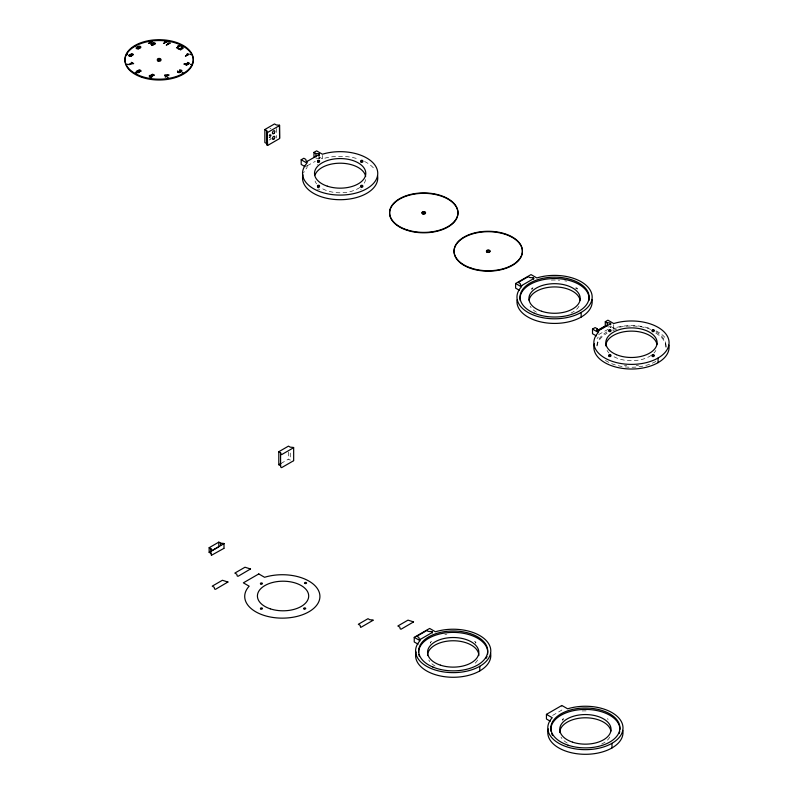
<?xml version="1.0" encoding="UTF-8"?>
<svg xmlns="http://www.w3.org/2000/svg" width="794" height="794" viewBox="0 0 794 794"><rect width="100%" height="100%" fill="white"/><g stroke="black" fill="none" stroke-linecap="round" stroke-linejoin="round"><path stroke-width="0.6" stroke-dasharray="3.97 2.98" d="M610.616 326.612C611.182 329.659 610.576 325.421 608.224 327.088M269.156 140.042L271.3 138.801M307.338 165.678L315.317 161.361M280.957 463.478L288.47 459.14L290.247 460.163L290.247 451.885M598.646 334.572L610.616 327.922M552.604 715.434L561.844 710.104L561.844 705.469M307.268 165.996L306.722 166.075M270.387 135.129C269.97 138.146 269.94 132.955 269.712 136.32M315.913 158.145L319.506 158.78L319.506 156.438M270.049 134.93L269.404 136.141M318.543 156.626L322.414 158.86A37.606 21.706 0 0 1 358.094 158.919M610.824 326.503L613.722 328.18A37.606 21.706 0 0 1 650.723 328.676M269.146 137.233L270.962 138.275M665.987 345.926L665.987 347.315M613.722 324.696L613.722 328.18M577.198 288.391L577.198 289.234M562.728 719.275L562.728 720.118M531.911 288.411L531.911 289.244M475.824 642.237L475.824 643.071M430.527 642.257L430.527 643.09A1.022 0.596 0 0 1 430.765 642.713M322.414 155.386L322.414 158.86M319.307 156.736L319.307 158.76M318.92 156.934L318.92 158.383M307 165.44L307 167.752A37.606 21.706 0 0 0 303.596 172.923M288.47 452.044L288.47 459.14M276.292 128.499L276.292 137.967M270 128.737A1.707 0.983 -60 0 1 270.943 128.717M268.987 135.576A1.707 0.983 -60 0 1 270.943 134.335M271.201 134.93A1.707 0.983 -60 0 1 270.397 136.846A1.707 0.983 -60 0 1 268.987 137.104M444.858 634.396A37.606 21.706 0 0 1 446.883 634.158M477.621 660.052A25.636 14.798 0 0 1 472.877 665.044M435.062 666.027A25.636 14.798 0 0 1 428.76 660.052M475.378 642.584A1.022 0.596 0 0 1 475.814 643.13M474.385 641.691A1.022 0.596 0 0 1 475.378 642.723M430.765 642.634A1.022 0.596 0 0 1 431.767 641.671M597.019 338.611A37.606 21.706 0 0 1 598.309 337.073M656.072 330.899A37.606 21.706 0 0 1 665.977 338.691M655.874 331.823A34.529 19.929 0 0 1 665.809 347.98M638.535 365.429A34.529 19.929 0 0 1 636.202 365.667M626.724 365.667A34.529 19.929 0 0 1 624.392 365.429M607.053 331.823A34.529 19.929 0 0 0 596.939 345.926L596.939 347.315A34.529 19.929 0 0 1 607.053 333.222M612.819 329.143A34.529 19.929 0 0 1 651.03 329.5M655.874 333.222A34.529 19.929 0 0 1 665.809 349.38M655.874 361.409A34.529 19.929 0 0 1 604.959 360.089M612.819 330.542A34.529 19.929 0 0 1 616.72 329.292M655.894 350.412A25.636 14.798 0 0 1 653.879 353.102M651.149 355.404A25.636 14.798 0 0 1 613.335 356.387M609.048 353.102A25.636 14.798 0 0 1 607.033 350.412M551.344 280.093A37.606 21.706 0 0 1 559.651 280.213M564.693 280.808A37.606 21.706 0 0 1 566.638 281.165M579.005 306.216A25.636 14.798 0 0 1 570.995 313.084M536.446 312.191A25.636 14.798 0 0 1 530.144 306.216M575.68 288.708A1.022 0.596 0 0 1 576.901 288.808A1.022 0.596 0 0 0 575.68 287.875M531.99 289.482A1.022 0.596 0 0 1 531.99 289.016M532.933 288.659A1.022 0.596 0 0 0 532.208 288.827A1.022 0.596 0 0 1 533.042 287.825M364.555 161.48A37.606 21.706 0 0 1 375.026 169.886M365.657 179.523A25.636 14.798 0 0 1 363.682 183.88M359.841 187.483A25.636 14.798 0 0 1 320.468 187.483M316.617 183.88A25.636 14.798 0 0 1 315.059 181.032M360.734 189.587A1.022 0.596 0 0 1 361.26 189.131M317.62 189.349A1.022 0.596 0 0 1 319.535 189.577M317.531 164.735A1.022 0.596 0 0 1 317.6 164.437M582.171 710.958A37.606 21.706 0 0 1 588.414 710.948M609.822 737.08A25.636 14.798 0 0 1 599.917 744.782M567.263 743.055A25.636 14.798 0 0 1 560.961 737.08M607.41 718.719A1.022 0.596 0 0 1 607.896 719.553M562.757 720.237A1.022 0.596 0 0 1 562.757 719.999M563.353 719.572A1.022 0.596 0 0 1 563.76 719.523M562.857 719.562A1.022 0.596 0 0 1 563.76 718.689"/><path stroke-width="1.19" d="M596.373 335.951L592.513 333.718L592.513 329.093L598.309 332.438A37.606 21.706 0 0 0 625.335 364.099A37.606 21.706 0 0 0 668.568 339.147A37.606 21.706 0 0 0 613.722 323.545L607.916 320.19L605.286 321.709L605.286 325.897L597.167 330.582M140.349 70.855L139.466 70.338L137.858 70.825A1.499 0.863 0 0 1 139.337 71.113A1.419 0.814 0 0 1 139.635 71.5A1.638 0.943 0 0 1 139.655 71.678A1.548 0.893 0 0 1 139.436 72.115L139.347 72.194A1.737 1.002 0 0 1 136.767 72.502M140.3 70.984L140.776 71.271M135.298 45.804L136.042 45.804M136.042 46.002L135.357 46.052M135.298 72.879L136.042 72.879M136.042 73.068L135.327 73.098M182.193 45.804L182.938 45.804M182.938 46.002L182.253 46.052M182.193 72.879L182.938 72.879M182.938 73.068L182.223 73.098M126.722 64.284L127.457 64.284M127.407 64.532L126.722 64.503M150.165 40.841L150.9 40.831M150.86 41.09L150.175 41.05M167.326 77.822L168.06 77.822M168.05 78.05L167.365 78.06M190.778 54.379L191.513 54.369M191.503 54.597L190.808 54.617M126.722 54.369L127.457 54.379M127.407 54.627L126.722 54.588M167.335 40.831L168.07 40.841M168.05 41.07L167.375 41.09M150.175 77.822L150.9 77.822M150.85 78.08L150.165 78.03M190.778 64.284L191.513 64.284M191.493 64.513L190.828 64.532M610.616 324.786C611.966 321.53 606.894 323.902 605.286 321.709M305.065 166.641L301.194 164.408L301.194 159.773L303.824 158.254L305.759 159.366L306.206 161.182L307.149 161.41L319.307 154.423L318.96 153.758L318.92 155.197M432.383 632.411C433.028 630.644 427.708 632.481 427.013 630.406L416.86 636.262L418.795 637.384L419.341 639.289L420.344 639.359L432.383 632.411L432.343 632.957M223.908 543.741L211.829 550.689L210.916 548.733L209.15 547.711L209.15 552.346L210.916 553.368L211.353 555.175M223.908 548.376L211.462 555.284M319.307 154.423L319.307 155.287M533.727 278.585C534.481 276.788 529.052 278.625 528.397 276.56L518.244 282.426L520.179 283.537L520.715 285.453L521.727 285.522L533.727 278.585L533.727 279.111M165.311 41.407L164.874 41.655A3.91 2.253 0 0 0 166.303 41.854L163.465 43.491L167.266 41.486M178.332 45.744L177.906 45.992A3.91 2.253 0 0 0 179.325 46.201L176.496 47.839L180.288 45.824M187.255 54.071L186.818 54.32A3.91 2.253 0 0 0 188.247 54.528L185.409 56.166L189.21 54.161A3.166 1.826 0 0 1 187.275 54.042M267.608 145.481L266.625 143.545L264.859 142.523L264.859 129.511L274.526 123.933L276.292 124.956L279.607 125.263M267.588 132.479L279.607 125.541L279.607 138.553L267.638 145.461L267.151 132.449M313.977 157.023L313.977 152.388L316.608 150.87L322.414 154.225A37.606 21.706 0 0 1 377.249 169.827A37.606 21.706 0 0 1 334.016 194.788A37.606 21.706 0 0 1 307 163.117L301.194 159.773M515.614 283.498L531.027 274.595L536.833 277.95A37.606 21.706 0 0 1 591.669 293.552A37.606 21.706 0 0 1 548.436 318.503A37.606 21.706 0 0 1 521.42 286.842L515.614 283.498L515.614 288.123L519.484 290.356M281.016 467.547L280.58 465.741L278.803 464.718L278.803 451.717L288.47 446.129L290.247 447.151L293.562 447.459M281.592 454.654L293.562 447.737M278.803 464.718L280.957 463.478M281.592 467.656L293.562 460.748M209.15 547.711L218.816 542.133L220.593 543.156L223.928 543.473M592.513 329.093L595.133 327.575L597.068 328.686L597.525 330.502L598.458 330.731L610.616 323.734M209.15 552.346L218.816 546.768L218.816 542.133M597.644 330.761L605.862 326.016M361.111 627.22L373.081 620.303M414.24 637.334L429.643 628.441L435.449 631.786A37.606 21.706 0 0 1 490.295 647.388A37.606 21.706 0 0 1 447.062 672.349A37.606 21.706 0 0 1 420.036 640.689L414.24 637.334L414.24 641.969L418.101 644.202M546.441 714.362L561.844 705.469L567.65 708.814A37.606 21.706 0 0 1 622.496 724.416A37.606 21.706 0 0 1 579.263 749.377A37.606 21.706 0 0 1 552.237 717.716L546.441 714.362L546.441 718.997L550.302 721.23M139.089 48.136L137.362 48.533L136.31 47.63A1.34 0.774 0 0 0 136.399 48.474A1.747 1.012 0 0 0 138.454 48.821M179.692 70.984C180.456 72.274 177.737 72.939 177.618 71.103M152.438 45.02C145.391 42.37 162.849 42.161 151.654 45.337M180.288 48.484C184.565 48.821 181.489 46.866 181.191 47.094C185.201 47.104 182.402 50.042 179.791 48.801A2.481 1.439 0 0 0 179.067 48.821L180.843 49.853L178.025 48.722M186.392 63.867C190.719 64.264 187.434 62.23 187.364 62.458C191.344 62.587 188.357 65.386 185.895 64.185A2.481 1.439 0 0 0 185.171 64.205L186.947 65.237L184.129 64.106M313.977 152.388L315.913 153.51L318.92 153.748M533.34 277.92L533.34 278.446M431.956 631.756L431.956 632.282M151.614 44.97C150.274 44.404 154.115 41.963 154.691 43.64A4.347 2.511 0 0 1 152.388 44.95M373.081 620.025L369.766 619.717L367.999 618.695L358.322 624.283L360.099 625.305L360.536 627.101M279.607 138.265L279.419 125.204M150.046 75.698L149.54 75.45A1.707 0.993 0 0 0 150.175 76.869A1.707 0.993 0 0 0 152.557 76.343A1.707 0.993 0 0 0 151.386 75.033L154.403 75.222L152.597 74.189L150.751 75.331A1.141 0.665 0 0 1 152.011 76.075A1.141 0.665 0 0 1 150.493 76.621A1.141 0.665 0 0 1 149.907 75.648M179.762 71.023L181.35 70.745L179.404 70.13M170.075 43.114L166.283 45.119L169.122 43.481A3.91 2.253 0 0 1 167.703 43.273L168.12 43.035A3.166 1.826 0 0 0 170.085 43.134M152.22 41.486L148.428 43.491L151.257 41.854A3.91 2.253 0 0 1 149.848 41.645L150.265 41.407A3.166 1.826 0 0 0 152.23 41.506M264.859 129.511L266.625 130.534L267.062 132.34L267.062 145.352M128.588 64.443L129.045 64.711A6.65 3.841 0 0 1 130.206 64.235A8 4.615 0 0 1 133.65 63.639L131.228 62.339L133.005 63.361A7.215 4.169 0 0 0 128.608 64.463M278.803 451.717L280.58 452.739L281.016 454.535M658.057 358.034L658.057 362.669M611.985 743.313L611.985 747.938M607.221 322.83L607.221 325.967M598.646 330.651L598.646 331.694M597.485 330.423L597.485 331.475M597.068 328.686L597.068 330.78M581.158 312.439L581.158 317.074M521.757 285.503L521.757 286.019M479.784 666.285L479.784 670.91M420.373 639.339L420.373 639.865M315.913 153.51L315.913 156.984M307.338 161.331L307.338 162.204M293.661 447.608L293.661 460.609M280.58 452.739L280.58 465.741M266.625 130.534L266.625 143.545M224.007 543.592L224.007 548.227M220.593 543.156L220.593 545.468M210.916 548.733L210.916 553.368M167.266 41.506A3.166 1.826 0 0 1 165.331 41.377M138.444 48.811A2.521 1.459 0 0 0 138.871 48.682L139.496 48.404A7.97 4.595 0 0 0 139.992 48.126L140.578 47.7A1.727 0.993 0 0 0 140.111 46.35A1.568 0.903 0 0 0 138.414 46.35L137.66 46.777A1.548 0.893 0 0 0 137.431 47.213A1.608 0.923 0 0 0 137.461 47.392A1.459 0.844 0 0 0 139.218 48.067M130.722 54.667A1.519 0.883 0 0 0 128.807 55.431A1.519 0.883 0 0 0 130.444 56.384A1.519 0.883 0 0 0 131.794 55.292A1.3 0.744 0 0 0 133.203 54.637A1.3 0.744 0 0 0 131.824 53.853A1.3 0.744 0 0 0 130.623 54.726M140.786 71.271A1.36 0.784 0 0 0 140.687 70.418L140.588 70.358A2.025 1.171 0 0 0 140.191 70.15A1.528 0.883 0 0 0 139.347 70.001A1.677 0.963 0 0 0 138.94 70.031L136.33 71.42A1.568 0.903 0 0 0 136.508 72.244A1.935 1.122 0 0 0 136.826 72.453M180.516 71.47A1.548 0.893 0 0 1 178.789 72.631A1.548 0.893 0 0 1 177.826 71.202M179.603 70.259A1.419 0.814 0 0 1 181.905 70.666A1.419 0.814 0 0 1 180.268 71.678M184.049 63.996A3.414 1.975 0 0 1 186.342 63.957M177.945 48.613A3.414 1.975 0 0 1 180.238 48.573M180.298 45.844A3.166 1.826 0 0 1 178.352 45.715M490.593 653.323A37.606 21.706 0 0 1 451.965 677.262A37.606 21.706 0 0 1 416.125 651.924M418.666 652.321A34.529 19.929 0 0 1 454.982 632.421A34.529 19.929 0 0 1 487.536 654.385M486.99 656.41A34.529 19.929 0 0 1 486.087 658.375M419.401 656.41A34.529 19.929 0 0 1 418.855 654.385M427.549 655.566A25.636 14.798 0 0 1 453.195 640.758A25.636 14.798 0 0 1 478.832 655.566M668.866 345.072A37.606 21.706 0 0 1 630.238 369.012A37.606 21.706 0 0 1 594.398 343.673M605.822 345.926A25.636 14.798 0 0 1 630.138 331.138A25.636 14.798 0 0 1 656.966 344.388M591.977 299.477A37.606 21.706 0 0 1 554.907 323.426A37.606 21.706 0 0 1 517.112 299.864M520.229 300.539A34.529 19.929 0 0 1 554.569 278.555A34.529 19.929 0 0 1 588.91 300.539M529.072 300.192A25.636 14.798 0 0 1 554.569 286.922A25.636 14.798 0 0 1 580.077 300.192M377.517 175.573A37.606 21.706 0 0 1 339.485 199.701A37.606 21.706 0 0 1 302.951 174.819M315.059 174.968A25.636 14.798 0 0 1 341.47 163.217A25.636 14.798 0 0 1 365.657 176.467M622.794 730.351A37.606 21.706 0 0 1 584.166 754.29A37.606 21.706 0 0 1 548.326 728.952M619.737 731.413A34.529 19.929 0 0 1 619.191 733.438M552.495 735.403A34.529 19.929 0 0 1 551.602 733.438M551.056 731.413A34.529 19.929 0 0 1 583.61 709.449A34.529 19.929 0 0 1 619.916 729.349M559.76 732.594A25.636 14.798 0 0 1 584.066 717.806A25.636 14.798 0 0 1 610.894 731.066M227.928 582.012L215.541 589.297L214.628 589.079L214.172 587.252L212.236 586.141L222.389 580.275L227.928 582.012M250.517 568.97L238.18 576.236L237.267 576.087L236.761 574.211L234.835 573.089L244.989 567.234L250.517 568.97M413.525 621.871L407.997 620.134L397.844 626L399.779 627.111L400.236 628.937L401.149 629.156L413.515 621.96M132.767 54.588C131.526 56.463 130.464 52.99 132.757 54.617M164.765 75.182L165.926 76.323L165.063 76.82L165.509 77.078L169.132 74.993L164.765 75.182M167.971 75.142L166.333 76.085L165.202 75.43L167.971 75.142M258.775 573.943L243.361 582.836L249.167 586.19A37.606 21.706 0 0 0 276.183 617.851A37.606 21.706 0 0 0 319.416 592.89A37.606 21.706 0 0 0 264.581 577.288L258.775 573.943M138.603 47.759A1.131 0.655 0 0 0 140.31 47.213A1.131 0.655 0 0 0 138.622 46.638A1.131 0.655 0 0 0 138.603 47.759M129.7 56.056A1.062 0.615 0 0 0 131.338 55.57A1.062 0.615 0 0 0 129.799 54.994A1.062 0.615 0 0 0 129.7 56.056M137.322 72.264A1.131 0.655 0 0 0 139.059 71.738A1.131 0.655 0 0 0 137.392 71.132A1.131 0.655 0 0 0 137.322 72.264M142.027 77.365A34.182 19.741 0 0 0 193.299 60.275A34.182 19.741 0 0 0 142.027 43.184A34.182 19.741 0 0 0 142.027 77.365M142.027 76.532A34.182 19.741 0 0 0 193.299 59.441A34.182 19.741 0 0 0 142.027 42.34A34.182 19.741 0 0 0 142.027 76.532M158.234 61.158A1.757 1.012 0 0 0 160.874 60.275A1.757 1.012 0 0 0 158.234 59.391A1.757 1.012 0 0 0 158.234 61.158M158.234 60.314A1.757 1.012 0 0 0 160.874 59.441A1.757 1.012 0 0 0 158.234 58.558A1.757 1.012 0 0 0 158.234 60.314M273.94 133.402A1.707 0.983 -60 0 0 274.486 130.752A1.707 0.983 -60 0 0 272.461 132.538A1.707 0.983 -60 0 0 273.94 133.402M273.94 139.01A1.707 0.983 -60 0 0 274.486 136.37A1.707 0.983 -60 0 0 272.461 138.156A1.707 0.983 -60 0 0 273.94 139.01M260.908 584.037A1.022 0.596 0 0 0 262.447 583.53A1.022 0.596 0 0 0 260.908 583.014A1.022 0.596 0 0 0 260.908 584.037M304.092 608.958A1.022 0.596 0 0 0 305.72 608.541A1.022 0.596 0 0 0 304.281 607.936A1.022 0.596 0 0 0 304.092 608.958M260.849 608.978A1.022 0.596 0 0 0 262.477 608.551A1.022 0.596 0 0 0 261.037 607.956A1.022 0.596 0 0 0 260.849 608.978M270.238 608.819A25.636 14.798 0 0 0 308.697 596.006A25.636 14.798 0 0 0 270.238 583.183A25.636 14.798 0 0 0 270.238 608.819M304.946 583.481A1.022 0.596 0 0 0 306.563 583.064A1.022 0.596 0 0 0 305.124 582.459A1.022 0.596 0 0 0 304.946 583.481M432.928 667.069A34.529 19.929 0 0 0 487.536 652.986A34.529 19.929 0 0 0 439.112 632.729A34.529 19.929 0 0 0 432.928 667.069M440.372 665.144A25.636 14.798 0 0 0 478.832 652.321A25.636 14.798 0 0 0 440.372 639.507A25.636 14.798 0 0 0 440.372 665.144M616.422 354.67A25.636 14.798 0 0 0 656.966 344.209A25.636 14.798 0 0 0 621.007 329.173A25.636 14.798 0 0 0 616.422 354.67M652.559 355.692A1.022 0.596 0 0 0 654.097 355.176A1.022 0.596 0 0 0 652.559 354.66A1.022 0.596 0 0 0 652.559 355.692M652.559 356.526A1.022 0.596 0 0 0 654.097 356.01A1.022 0.596 0 0 0 652.559 355.504A1.022 0.596 0 0 0 652.559 356.526M609.226 355.633A1.022 0.596 0 0 0 610.844 355.216A1.022 0.596 0 0 0 609.415 354.62A1.022 0.596 0 0 0 609.226 355.633M609.226 356.476A1.022 0.596 0 0 0 610.844 356.059A1.022 0.596 0 0 0 609.415 355.454A1.022 0.596 0 0 0 609.226 356.476M609.345 330.701A1.022 0.596 0 0 0 610.884 330.195A1.022 0.596 0 0 0 609.345 329.679A1.022 0.596 0 0 0 609.345 330.701M609.345 331.545A1.022 0.596 0 0 0 610.884 331.029A1.022 0.596 0 0 0 609.345 330.512A1.022 0.596 0 0 0 609.345 331.545M652.499 330.691A1.022 0.596 0 0 0 654.117 330.274A1.022 0.596 0 0 0 652.678 329.669A1.022 0.596 0 0 0 652.499 330.691M652.589 331.564A1.022 0.596 0 0 0 654.127 331.048A1.022 0.596 0 0 0 652.589 330.532A1.022 0.596 0 0 0 652.589 331.564M534.312 313.233A34.529 19.929 0 0 0 588.91 299.149A34.529 19.929 0 0 0 540.486 278.893A34.529 19.929 0 0 0 534.312 313.233M541.756 311.298A25.636 14.798 0 0 0 580.206 298.484A25.636 14.798 0 0 0 541.756 285.661A25.636 14.798 0 0 0 541.756 311.298M468.162 267.419A34.182 19.741 0 0 0 522.224 253.475A34.182 19.741 0 0 0 474.286 233.416A34.182 19.741 0 0 0 468.162 267.419M471.13 268.104A34.182 19.741 0 0 0 522.412 251.013A34.182 19.741 0 0 0 471.13 233.922A34.182 19.741 0 0 0 471.13 268.104M487.188 252.254A1.757 1.012 0 0 0 489.977 251.539A1.757 1.012 0 0 0 487.506 250.507A1.757 1.012 0 0 0 487.188 252.254M487.188 251.837A1.757 1.012 0 0 0 489.977 251.122A1.757 1.012 0 0 0 487.506 250.09A1.757 1.012 0 0 0 487.188 251.837M406.677 230.161A34.182 19.741 0 0 0 457.959 213.07A34.182 19.741 0 0 0 406.677 195.979A34.182 19.741 0 0 0 406.677 230.161M406.677 229.744A34.182 19.741 0 0 0 457.959 212.653A34.182 19.741 0 0 0 406.677 195.562A34.182 19.741 0 0 0 406.677 229.744M422.894 213.953A1.757 1.012 0 0 0 425.534 213.07A1.757 1.012 0 0 0 422.894 212.187A1.757 1.012 0 0 0 422.894 213.953M422.736 213.477A1.757 1.012 0 0 0 425.524 212.752A1.757 1.012 0 0 0 423.053 211.72A1.757 1.012 0 0 0 422.736 213.477M327.336 186.183A25.636 14.798 0 0 0 365.786 173.37A25.636 14.798 0 0 0 327.336 160.547A25.636 14.798 0 0 0 327.336 186.183M361.27 161.4A1.022 0.596 0 0 0 362.808 160.894A1.022 0.596 0 0 0 361.27 160.378A1.022 0.596 0 0 0 361.27 161.4M361.27 162.244A1.022 0.596 0 0 0 362.808 161.728A1.022 0.596 0 0 0 361.27 161.212A1.022 0.596 0 0 0 361.27 162.244M361.24 186.372A1.022 0.596 0 0 0 362.779 185.856A1.022 0.596 0 0 0 361.24 185.339A1.022 0.596 0 0 0 361.24 186.372M361.24 187.205A1.022 0.596 0 0 0 362.779 186.689A1.022 0.596 0 0 0 361.24 186.183A1.022 0.596 0 0 0 361.24 187.205M317.918 186.322A1.022 0.596 0 0 0 319.535 185.905A1.022 0.596 0 0 0 318.096 185.3A1.022 0.596 0 0 0 317.918 186.322M317.918 187.156A1.022 0.596 0 0 0 319.535 186.739A1.022 0.596 0 0 0 318.096 186.133A1.022 0.596 0 0 0 317.918 187.156M318.037 161.39A1.022 0.596 0 0 0 319.575 160.874A1.022 0.596 0 0 0 318.037 160.358A1.022 0.596 0 0 0 318.037 161.39M318.037 162.224A1.022 0.596 0 0 0 319.575 161.708A1.022 0.596 0 0 0 318.037 161.202A1.022 0.596 0 0 0 318.037 162.224M568.127 745.219A34.529 19.929 0 0 0 619.916 727.959A34.529 19.929 0 0 0 568.127 710.69A34.529 19.929 0 0 0 568.127 745.219M572.573 742.172A25.636 14.798 0 0 0 611.033 729.349A25.636 14.798 0 0 0 572.573 716.535A25.636 14.798 0 0 0 572.573 742.172"/></g></svg>
